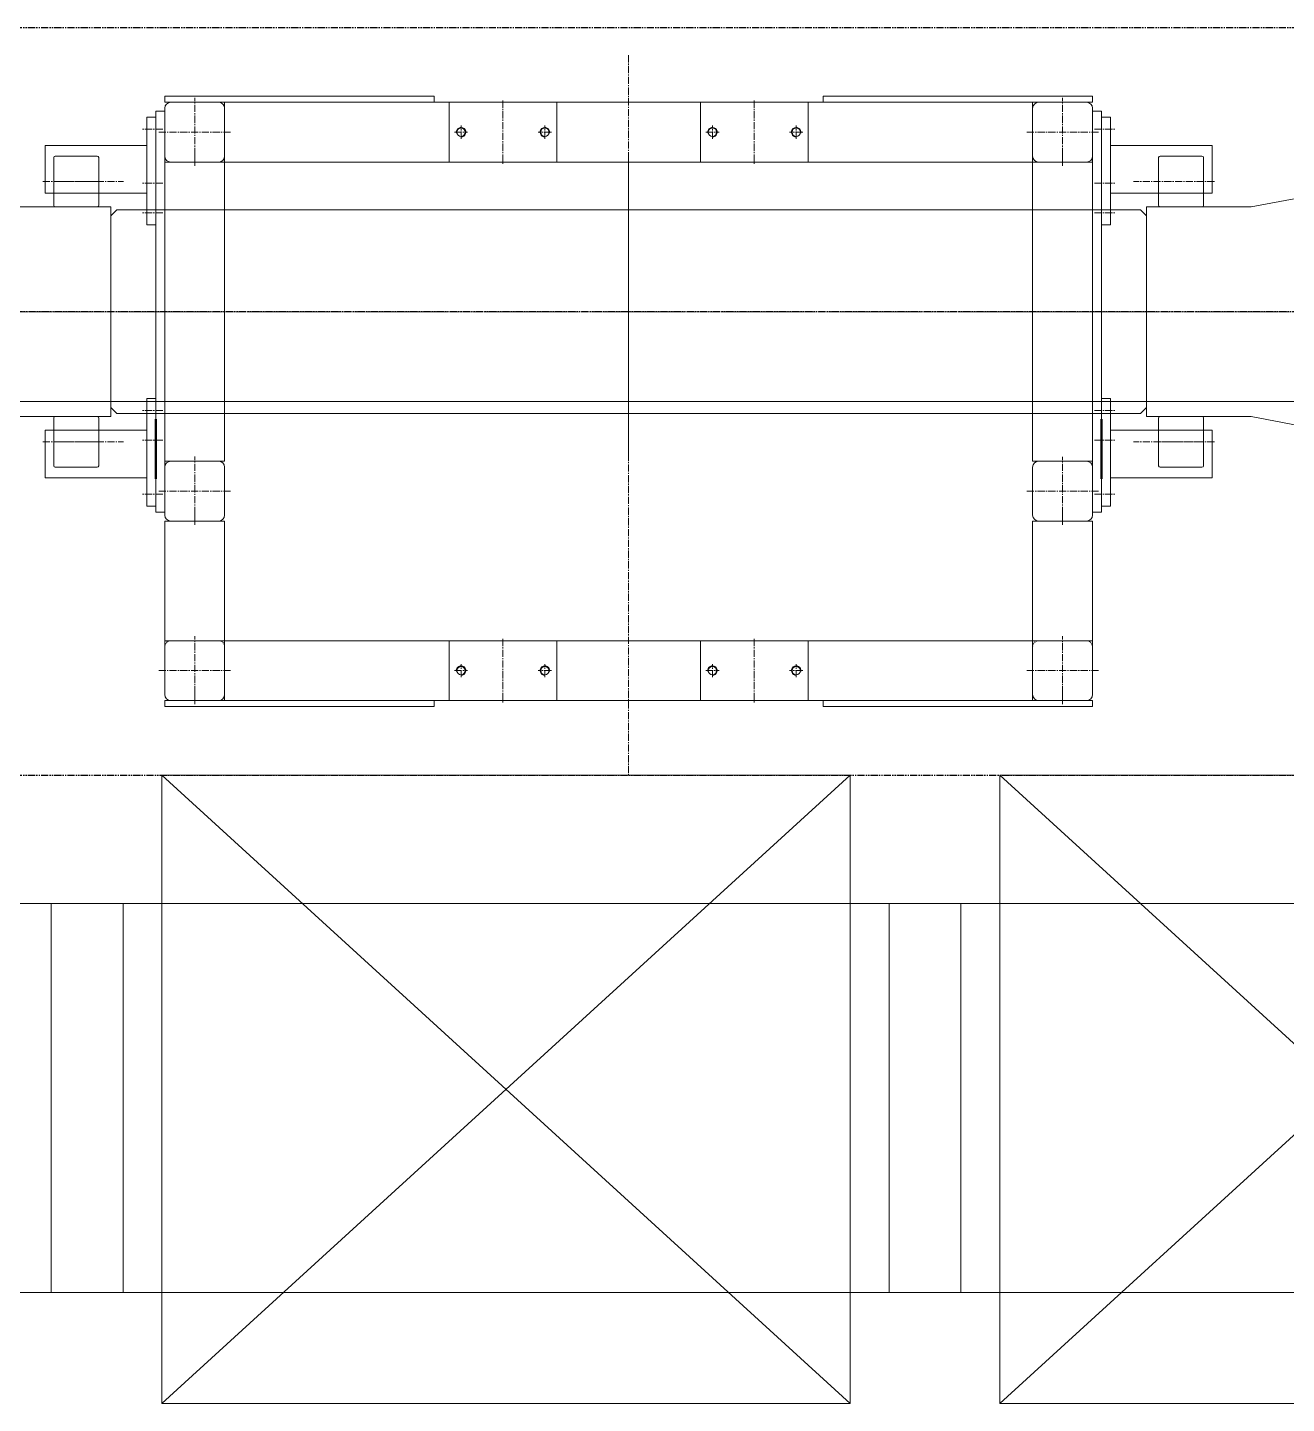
# Model space of a CAD drawing. Header units: millimetres. Extents: x -50460 to 50460, y -35640 to 35640.
# Drawn here: x -24594 to -22491, y -4940 to -2640 of the extents above; entities that cross this region are included whole.
import ezdxf

# ---------------------------------------------------------------- set-up
doc = ezdxf.new("R2010")
doc.units = ezdxf.units.MM
for name, pattern in [('双点画线', [22, 12, -2, 2, -2, 2, -2]), ('点画线', [18, 12, -2, 2, -2]), ('虚线', [2, 1, -1])]:
    doc.linetypes.add(name, pattern=pattern)
for name, color, linetype, lineweight in [('1', 4, 'Continuous', 18), ('7', 30, '双点画线', 18), ('ACADSichtbare Kanten(DIN_Schmid)', 7, 'Continuous', 50), ('EB0', 7, 'Continuous', 15), ('EB0_1', 7, 'Continuous', 15), ('PALLET', 4, 'Continuous', 18), ('RackFrame', 5, 'Continuous', 18), ('中心线层', 1, '点画线', 18), ('尺寸线层', 4, 'Continuous', 18), ('粗实线层', 7, 'Continuous', 15), ('粗实线层_1', 7, 'Continuous', 15), ('细线', 7, 'Continuous', 18), ('虚线层', 100, '虚线', 18)]:
    doc.layers.add(name, color=color, linetype=linetype, lineweight=lineweight)

# ---------------------------------------------------------------- blocks, each defined once
blk = doc.blocks.new('*X315')
at = {"layer": 'PALLET', "linetype": 'Continuous', "lineweight": 18}
for p, q in [((1835, 150), (685, 1200)), ((1835, 1200), (685, 150))]:
    blk.add_line(p, q, dxfattribs=at)
blk.add_lwpolyline([(1835, 1200), (685, 1200), (685, 150), (1835, 150), (1835, 1200)], dxfattribs=at)
blk = doc.blocks.new('*X316')
at = {"layer": 'PALLET', "linetype": 'Continuous', "lineweight": 18}
for p, q in [((1835, 150), (685, 1200)), ((1835, 1200), (685, 150))]:
    blk.add_line(p, q, dxfattribs=at)
blk.add_lwpolyline([(1835, 1200), (685, 1200), (685, 150), (1835, 150), (1835, 1200)], dxfattribs=at)
blk = doc.blocks.new('*X522')
at = {"layer": 'EB0'}
for centre in [(-3235, 0), (-105, 0)]:
    blk.add_circle(centre, 57.5, dxfattribs=at)
at = {"layer": 'EB0_1'}
for p, q in [((-2765, 195), (-3320, 195)), ((-2765, 195), (-2660, 175)), ((-475, 195), (-580, 175)), ((-475, 195), (-20, 195)), ((-2660, 175), (-2485, 175)), ((-2485, 175), (-2485, -175)), ((-2485, 160), (-2475, 170)), ((-765, 170), (-2475, 170)), ((-765, 170), (-755, 160)), ((-580, 175), (-755, 175)), ((-755, 175), (-755, -175)), ((-2485, -160), (-2475, -170)), ((-755, -160), (-765, -170)), ((-2765, -195), (-2660, -175)), ((-2660, -175), (-2485, -175)), ((-765, -170), (-2475, -170)), ((-580, -175), (-755, -175)), ((-475, -195), (-580, -175)), ((-2765, -195), (-3320, -195)), ((-475, -195), (-20, -195))]:
    blk.add_line(p, q, dxfattribs=at)
for centre, start, end in [((-3320, 0), 90, 270), ((-20, 0), 270, 90)]:
    blk.add_arc(centre, 195, start, end, dxfattribs=at)
at = {"layer": '中心线层', "linetype": '点画线', "lineweight": 18}
blk.add_line((-1620, 255.2), (-1620, -250), dxfattribs=at)
at = {"layer": '中心线层'}
for p, q in [((-105, 69.4), (-105, -69.4)), ((-3235, 65.4), (-3235, -65.4)), ((202.4, 0), (-3528.7, 0)), ((-165.5, 0), (-44.5, 0))]:
    blk.add_line(p, q, dxfattribs=at)
blk = doc.blocks.new('*X529')
at = {"layer": 'ACADSichtbare Kanten(DIN_Schmid)', "linetype": 'Continuous', "lineweight": 50}
blk.add_line((-15, -489.5), (-15, -589.5), dxfattribs=at)
at = {"layer": 'EB0'}
blk.add_line((0, -730), (0, -910), dxfattribs=at)
at = {"layer": 'EB0_1'}
blk.add_line((-15, -599), (-15, -615), dxfattribs=at)
at = {"layer": '中心线层'}
for p, q in [((50, -66.2), (50, 47.7)), ((50, -666.2), (50, -552.3)), ((50, -966.2), (50, -852.3))]:
    blk.add_line(p, q, dxfattribs=at)
at = {"layer": '中心线层', "linetype": '点画线', "lineweight": 18}
for p, q in [((109.8, -10), (-10.6, -10)), ((50, -48.7), (50, -66.2)), ((-60, -310), (1707.9, -310)), ((109.8, -610), (-10.6, -610)), ((50, -648.7), (50, -666.2)), ((109.8, -910), (-10.6, -910)), ((50, -948.7), (50, -966.2))]:
    blk.add_line(p, q, dxfattribs=at)
at = {"layer": '粗实线层'}
for p, q in [((0, 25), (-15, 25)), ((-15, -645), (-15, 25)), ((0, -50), (0, 30)), ((0, -645), (0, 25)), ((10, 40), (90, 40)), ((100, 30), (100, -50)), ((10, -60), (0, -60)), ((0, -60), (0, -560)), ((10, -60), (90, -60)), ((90, -60), (10, -60)), ((100, -60), (90, -60)), ((100, -60), (100, -560)), ((0, -560), (10, -560)), ((0, -650), (0, -570)), ((90, -560), (10, -560)), ((10, -560), (90, -560)), ((90, -560), (100, -560)), ((100, -570), (100, -650)), ((-15, -645), (0, -645)), ((0, -820), (0, -660)), ((90, -660), (10, -660)), ((100, -870), (100, -660)), ((0, -950), (0, -870)), ((100, -870), (100, -950)), ((90, -960), (10, -960))]:
    blk.add_line(p, q, dxfattribs=at)
for centre, start, end in [((10, 30), 90, 180), ((90, 30), 0, 90), ((10, -50), 180, 270), ((90, -50), 270, 360), ((10, -570), 90, 180), ((90, -570), 0, 90), ((10, -650), 180, 270), ((90, -650), 270, 0), ((10, -950), 180, 270), ((90, -950), 270, 0)]:
    blk.add_arc(centre, 10, start, end, dxfattribs=at)
at = {"layer": '粗实线层_1'}
for p, q in [((100, -660), (0, -660)), ((100, -860), (0, -860))]:
    blk.add_line(p, q, dxfattribs=at)
at = {"layer": '虚线层'}
for p, q in [((10, -860), (90, -860)), ((0, -910), (0, -880))]:
    blk.add_line(p, q, dxfattribs=at)
for centre, start, end in [((10, -870), 90, 180), ((90, -870), 0, 90)]:
    blk.add_arc(centre, 10, start, end, dxfattribs=at)
blk = doc.blocks.new('*X531')
at = {"layer": '1', "linetype": '点画线', "lineweight": 18}
for p, q in [((-11, 0), (11, 0)), ((0, -11), (0, 11))]:
    blk.add_line(p, q, dxfattribs=at)
at = {"layer": 'EB0'}
blk.add_circle((0, 0), 6.92, dxfattribs=at)
blk.add_arc((0, 0), 8, 270, 190, dxfattribs=at)
blk = doc.blocks.new('*X532')
at = {"layer": '1', "linetype": '点画线', "lineweight": 18}
for p, q in [((11, 0), (-11, 0)), ((0, -11), (0, 11))]:
    blk.add_line(p, q, dxfattribs=at)
at = {"layer": 'EB0'}
blk.add_circle((0, 0), 6.92, dxfattribs=at)
blk.add_arc((0, 0), 8, 350, 270, dxfattribs=at)
blk = doc.blocks.new('*X533')
at = {"layer": '1', "linetype": '点画线', "lineweight": 18}
for p, q in [((-11, 0), (11, 0)), ((0, -11), (0, 11))]:
    blk.add_line(p, q, dxfattribs=at)
at = {"layer": 'EB0'}
blk.add_circle((0, 0), 6.92, dxfattribs=at)
blk.add_arc((0, 0), 8, 270, 190, dxfattribs=at)
blk = doc.blocks.new('*X534')
at = {"layer": '1', "linetype": '点画线', "lineweight": 18}
for p, q in [((11, 0), (-11, 0)), ((0, -11), (0, 11))]:
    blk.add_line(p, q, dxfattribs=at)
at = {"layer": 'EB0'}
blk.add_circle((0, 0), 6.92, dxfattribs=at)
blk.add_arc((0, 0), 8, 350, 270, dxfattribs=at)
blk = doc.blocks.new('*X535')
at = {"layer": '1', "linetype": '点画线', "lineweight": 18}
for p, q in [((11, 0), (-11, 0)), ((0, -11), (0, 11))]:
    blk.add_line(p, q, dxfattribs=at)
at = {"layer": 'EB0'}
blk.add_circle((0, 0), 6.92, dxfattribs=at)
blk.add_arc((0, 0), 8, 350, 270, dxfattribs=at)
blk = doc.blocks.new('*X536')
at = {"layer": '1', "linetype": '点画线', "lineweight": 18}
for p, q in [((-11, 0), (11, 0)), ((0, -11), (0, 11))]:
    blk.add_line(p, q, dxfattribs=at)
at = {"layer": 'EB0'}
blk.add_circle((0, 0), 6.92, dxfattribs=at)
blk.add_arc((0, 0), 8, 270, 190, dxfattribs=at)
blk = doc.blocks.new('*X537')
at = {"layer": '1', "linetype": '点画线', "lineweight": 18}
for p, q in [((11, 0), (-11, 0)), ((0, -11), (0, 11))]:
    blk.add_line(p, q, dxfattribs=at)
at = {"layer": 'EB0'}
blk.add_circle((0, 0), 6.92, dxfattribs=at)
blk.add_arc((0, 0), 8, 350, 270, dxfattribs=at)
blk = doc.blocks.new('*X538')
at = {"layer": '1', "linetype": '点画线', "lineweight": 18}
for p, q in [((-11, 0), (11, 0)), ((0, -11), (0, 11))]:
    blk.add_line(p, q, dxfattribs=at)
at = {"layer": 'EB0'}
blk.add_circle((0, 0), 6.92, dxfattribs=at)
blk.add_arc((0, 0), 8, 270, 190, dxfattribs=at)
blk = doc.blocks.new('*X530')
at = {"layer": 'EB0'}
for p, q in [((1350, 75), (0, 75)), ((0, -25), (0, 75)), ((1350, -25), (1350, 75)), ((1350, -25), (0, -25)), ((1350, -825), (0, -825)), ((0, -825), (0, -925)), ((1350, -825), (1350, -925)), ((1350, -925), (0, -925))]:
    blk.add_line(p, q, dxfattribs=at)
at = {"layer": 'EB0', "color": 7}
for p, q in [((375, 75), (375, -25)), ((555, 75), (555, -25)), ((795, 75), (795, -25)), ((975, 75), (975, -25)), ((375, -825), (375, -925)), ((555, -825), (555, -925)), ((795, -825), (795, -925)), ((975, -825), (975, -925))]:
    blk.add_line(p, q, dxfattribs=at)
at = {"layer": '中心线层', "linetype": '点画线', "lineweight": 18}
for p, q in [((465, 78), (465, -28)), ((885, 78), (885, -28)), ((465, -822), (465, -928)), ((885, -822), (885, -928))]:
    blk.add_line(p, q, dxfattribs=at)
for points in [[(527, 25), (527, 24.6), (527, 24.2), (527.1, 23.7), (527.2, 23.3), (527.3, 22.9), (527.4, 22.5), (527.5, 22.1), (527.7, 21.7), (527.9, 21.4), (528.1, 21), (528.3, 20.6), (528.5, 20.3), (528.8, 20), (529.1, 19.6), (529.3, 19.3), (529.6, 19.1), (530, 18.8), (530.3, 18.5), (530.6, 18.3), (531, 18.1), (531.4, 17.9), (531.7, 17.7), (532.1, 17.5), (532.5, 17.4), (532.9, 17.3), (533.3, 17.2), (533.7, 17.1), (534.2, 17), (534.6, 17), (535, 17), (535, 17), (535, 18.1), (535, 18.1), (535.4, 18.1), (535.7, 18.1), (536.1, 18.2), (536.4, 18.2), (536.8, 18.3), (537.1, 18.4), (537.5, 18.5), (537.8, 18.7), (538.1, 18.8), (538.5, 19), (538.8, 19.2), (539.1, 19.4), (539.4, 19.6), (539.6, 19.9), (539.9, 20.1), (540.1, 20.4), (540.4, 20.6), (540.6, 20.9), (540.8, 21.2), (541, 21.5), (541.2, 21.9), (541.3, 22.2), (541.5, 22.5), (541.6, 22.9), (541.7, 23.2), (541.8, 23.6), (541.8, 23.9), (541.9, 24.3), (541.9, 24.6), (541.9, 25), (541.9, 25), (543, 25), (543, 25), (543, 25.4), (543, 25.8), (542.9, 26.3), (542.8, 26.7), (542.7, 27.1), (542.6, 27.5), (542.5, 27.9), (542.3, 28.3), (542.1, 28.6), (541.9, 29), (541.7, 29.4), (541.5, 29.7), (541.2, 30), (540.9, 30.4), (540.7, 30.7), (540.4, 30.9), (540, 31.2), (539.7, 31.5), (539.4, 31.7), (539, 31.9), (538.6, 32.1), (538.3, 32.3), (537.9, 32.5), (537.5, 32.6), (537.1, 32.7), (536.7, 32.8), (536.3, 32.9), (535.8, 33), (535.4, 33), (535, 33), (535, 33), (534.6, 33), (534.2, 33), (533.7, 32.9), (533.3, 32.8), (532.9, 32.7), (532.5, 32.6), (532.1, 32.5), (531.7, 32.3), (531.4, 32.1), (531, 31.9), (530.6, 31.7), (530.3, 31.5), (530, 31.2), (529.6, 30.9), (529.3, 30.7), (529.1, 30.4), (528.8, 30), (528.5, 29.7), (528.3, 29.4), (528.1, 29), (527.9, 28.6), (527.7, 28.3), (527.5, 27.9), (527.4, 27.5), (527.3, 27.1), (527.2, 26.7), (527.1, 26.3), (527, 25.8), (527, 25.4)], [(815, 17), (815.4, 17), (815.8, 17), (816.3, 17.1), (816.7, 17.2), (817.1, 17.3), (817.5, 17.4), (817.9, 17.5), (818.3, 17.7), (818.6, 17.9), (819, 18.1), (819.4, 18.3), (819.7, 18.5), (820, 18.8), (820.4, 19.1), (820.7, 19.3), (820.9, 19.6), (821.2, 20), (821.5, 20.3), (821.7, 20.6), (821.9, 21), (822.1, 21.4), (822.3, 21.7), (822.5, 22.1), (822.6, 22.5), (822.7, 22.9), (822.8, 23.3), (822.9, 23.7), (823, 24.2), (823, 24.6), (823, 25), (815, 17), (815, 18.1), (808.1, 25), (808.1, 24.6), (808.1, 24.3), (808.2, 23.9), (808.2, 23.6), (808.3, 23.2), (808.4, 22.9), (808.5, 22.5), (808.7, 22.2), (808.8, 21.9), (809, 21.5), (809.2, 21.2), (809.4, 20.9), (809.6, 20.6), (809.9, 20.4), (810.1, 20.1), (810.4, 19.9), (810.6, 19.6), (810.9, 19.4), (811.2, 19.2), (811.5, 19), (811.9, 18.8), (812.2, 18.7), (812.5, 18.5), (812.9, 18.4), (813.2, 18.3), (813.6, 18.2), (813.9, 18.2), (814.3, 18.1), (814.6, 18.1), (815, 18.1), (808.1, 25), (807, 25), (815, 33), (814.6, 33), (814.2, 33), (813.7, 32.9), (813.3, 32.8), (812.9, 32.7), (812.5, 32.6), (812.1, 32.5), (811.7, 32.3), (811.4, 32.1), (811, 31.9), (810.6, 31.7), (810.3, 31.5), (810, 31.2), (809.6, 30.9), (809.3, 30.7), (809.1, 30.4), (808.8, 30), (808.5, 29.7), (808.3, 29.4), (808.1, 29), (807.9, 28.6), (807.7, 28.3), (807.5, 27.9), (807.4, 27.5), (807.3, 27.1), (807.2, 26.7), (807.1, 26.3), (807, 25.8), (807, 25.4), (807, 25), (823, 25), (823, 25.4), (823, 25.8), (822.9, 26.3), (822.8, 26.7), (822.7, 27.1), (822.6, 27.5), (822.5, 27.9), (822.3, 28.3), (822.1, 28.6), (821.9, 29), (821.7, 29.4), (821.5, 29.7), (821.2, 30), (820.9, 30.4), (820.7, 30.7), (820.4, 30.9), (820, 31.2), (819.7, 31.5), (819.4, 31.7), (819, 31.9), (818.6, 32.1), (818.3, 32.3), (817.9, 32.5), (817.5, 32.6), (817.1, 32.7), (816.7, 32.8), (816.3, 32.9), (815.8, 33), (815.4, 33)], [(947, 25), (947, 24.6), (947, 24.2), (947.1, 23.7), (947.2, 23.3), (947.3, 22.9), (947.4, 22.5), (947.5, 22.1), (947.7, 21.7), (947.9, 21.4), (948.1, 21), (948.3, 20.6), (948.5, 20.3), (948.8, 20), (949.1, 19.6), (949.3, 19.3), (949.6, 19.1), (950, 18.8), (950.3, 18.5), (950.6, 18.3), (951, 18.1), (951.4, 17.9), (951.7, 17.7), (952.1, 17.5), (952.5, 17.4), (952.9, 17.3), (953.3, 17.2), (953.7, 17.1), (954.2, 17), (954.6, 17), (955, 17), (955, 17), (955, 18.1), (955, 18.1), (955.4, 18.1), (955.7, 18.1), (956.1, 18.2), (956.4, 18.2), (956.8, 18.3), (957.1, 18.4), (957.5, 18.5), (957.8, 18.7), (958.1, 18.8), (958.5, 19), (958.8, 19.2), (959.1, 19.4), (959.4, 19.6), (959.6, 19.9), (959.9, 20.1), (960.1, 20.4), (960.4, 20.6), (960.6, 20.9), (960.8, 21.2), (961, 21.5), (961.2, 21.9), (961.3, 22.2), (961.5, 22.5), (961.6, 22.9), (961.7, 23.2), (961.8, 23.6), (961.8, 23.9), (961.9, 24.3), (961.9, 24.6), (961.9, 25), (961.9, 25), (963, 25), (963, 25), (963, 25.4), (963, 25.8), (962.9, 26.3), (962.8, 26.7), (962.7, 27.1), (962.6, 27.5), (962.5, 27.9), (962.3, 28.3), (962.1, 28.6), (961.9, 29), (961.7, 29.4), (961.5, 29.7), (961.2, 30), (960.9, 30.4), (960.7, 30.7), (960.4, 30.9), (960, 31.2), (959.7, 31.5), (959.4, 31.7), (959, 31.9), (958.6, 32.1), (958.3, 32.3), (957.9, 32.5), (957.5, 32.6), (957.1, 32.7), (956.7, 32.8), (956.3, 32.9), (955.8, 33), (955.4, 33), (955, 33), (955, 33), (954.6, 33), (954.2, 33), (953.7, 32.9), (953.3, 32.8), (952.9, 32.7), (952.5, 32.6), (952.1, 32.5), (951.7, 32.3), (951.4, 32.1), (951, 31.9), (950.6, 31.7), (950.3, 31.5), (950, 31.2), (949.6, 30.9), (949.3, 30.7), (949.1, 30.4), (948.8, 30), (948.5, 29.7), (948.3, 29.4), (948.1, 29), (947.9, 28.6), (947.7, 28.3), (947.5, 27.9), (947.4, 27.5), (947.3, 27.1), (947.2, 26.7), (947.1, 26.3), (947, 25.8), (947, 25.4)], [(395, -883), (395.4, -883), (395.8, -883), (396.3, -882.9), (396.7, -882.8), (397.1, -882.7), (397.5, -882.6), (397.9, -882.5), (398.3, -882.3), (398.6, -882.1), (399, -881.9), (399.4, -881.7), (399.7, -881.5), (400, -881.2), (400.4, -880.9), (400.7, -880.7), (400.9, -880.4), (401.2, -880), (401.5, -879.7), (401.7, -879.4), (401.9, -879), (402.1, -878.6), (402.3, -878.3), (402.5, -877.9), (402.6, -877.5), (402.7, -877.1), (402.8, -876.7), (402.9, -876.3), (403, -875.8), (403, -875.4), (403, -875), (395, -883), (395, -881.9), (388.1, -875), (388.1, -875.4), (388.1, -875.7), (388.2, -876.1), (388.2, -876.4), (388.3, -876.8), (388.4, -877.1), (388.5, -877.5), (388.7, -877.8), (388.8, -878.1), (389, -878.5), (389.2, -878.8), (389.4, -879.1), (389.6, -879.4), (389.9, -879.6), (390.1, -879.9), (390.4, -880.1), (390.6, -880.4), (390.9, -880.6), (391.2, -880.8), (391.5, -881), (391.9, -881.2), (392.2, -881.3), (392.5, -881.5), (392.9, -881.6), (393.2, -881.7), (393.6, -881.8), (393.9, -881.8), (394.3, -881.9), (394.6, -881.9), (395, -881.9), (388.1, -875), (387, -875), (395, -867), (394.6, -867), (394.2, -867), (393.7, -867.1), (393.3, -867.2), (392.9, -867.3), (392.5, -867.4), (392.1, -867.5), (391.7, -867.7), (391.4, -867.9), (391, -868.1), (390.6, -868.3), (390.3, -868.5), (390, -868.8), (389.6, -869.1), (389.3, -869.3), (389.1, -869.6), (388.8, -870), (388.5, -870.3), (388.3, -870.6), (388.1, -871), (387.9, -871.4), (387.7, -871.7), (387.5, -872.1), (387.4, -872.5), (387.3, -872.9), (387.2, -873.3), (387.1, -873.7), (387, -874.2), (387, -874.6), (387, -875), (403, -875), (403, -874.6), (403, -874.2), (402.9, -873.7), (402.8, -873.3), (402.7, -872.9), (402.6, -872.5), (402.5, -872.1), (402.3, -871.7), (402.1, -871.4), (401.9, -871), (401.7, -870.6), (401.5, -870.3), (401.2, -870), (400.9, -869.6), (400.7, -869.3), (400.4, -869.1), (400, -868.8), (399.7, -868.5), (399.4, -868.3), (399, -868.1), (398.6, -867.9), (398.3, -867.7), (397.9, -867.5), (397.5, -867.4), (397.1, -867.3), (396.7, -867.2), (396.3, -867.1), (395.8, -867), (395.4, -867)], [(527, -875), (527, -875.4), (527, -875.8), (527.1, -876.3), (527.2, -876.7), (527.3, -877.1), (527.4, -877.5), (527.5, -877.9), (527.7, -878.3), (527.9, -878.6), (528.1, -879), (528.3, -879.4), (528.5, -879.7), (528.8, -880), (529.1, -880.4), (529.3, -880.7), (529.6, -880.9), (530, -881.2), (530.3, -881.5), (530.6, -881.7), (531, -881.9), (531.4, -882.1), (531.7, -882.3), (532.1, -882.5), (532.5, -882.6), (532.9, -882.7), (533.3, -882.8), (533.7, -882.9), (534.2, -883), (534.6, -883), (535, -883), (535, -883), (535, -881.9), (535, -881.9), (535.4, -881.9), (535.7, -881.9), (536.1, -881.8), (536.4, -881.8), (536.8, -881.7), (537.1, -881.6), (537.5, -881.5), (537.8, -881.3), (538.1, -881.2), (538.5, -881), (538.8, -880.8), (539.1, -880.6), (539.4, -880.4), (539.6, -880.1), (539.9, -879.9), (540.1, -879.6), (540.4, -879.4), (540.6, -879.1), (540.8, -878.8), (541, -878.5), (541.2, -878.1), (541.3, -877.8), (541.5, -877.5), (541.6, -877.1), (541.7, -876.8), (541.8, -876.4), (541.8, -876.1), (541.9, -875.7), (541.9, -875.4), (541.9, -875), (541.9, -875), (543, -875), (543, -875), (543, -874.6), (543, -874.2), (542.9, -873.7), (542.8, -873.3), (542.7, -872.9), (542.6, -872.5), (542.5, -872.1), (542.3, -871.7), (542.1, -871.4), (541.9, -871), (541.7, -870.6), (541.5, -870.3), (541.2, -870), (540.9, -869.6), (540.7, -869.3), (540.4, -869.1), (540, -868.8), (539.7, -868.5), (539.4, -868.3), (539, -868.1), (538.6, -867.9), (538.3, -867.7), (537.9, -867.5), (537.5, -867.4), (537.1, -867.3), (536.7, -867.2), (536.3, -867.1), (535.8, -867), (535.4, -867), (535, -867), (535, -867), (534.6, -867), (534.2, -867), (533.7, -867.1), (533.3, -867.2), (532.9, -867.3), (532.5, -867.4), (532.1, -867.5), (531.7, -867.7), (531.4, -867.9), (531, -868.1), (530.6, -868.3), (530.3, -868.5), (530, -868.8), (529.6, -869.1), (529.3, -869.3), (529.1, -869.6), (528.8, -870), (528.5, -870.3), (528.3, -870.6), (528.1, -871), (527.9, -871.4), (527.7, -871.7), (527.5, -872.1), (527.4, -872.5), (527.3, -872.9), (527.2, -873.3), (527.1, -873.7), (527, -874.2), (527, -874.6)], [(815, -883), (815.4, -883), (815.8, -883), (816.3, -882.9), (816.7, -882.8), (817.1, -882.7), (817.5, -882.6), (817.9, -882.5), (818.3, -882.3), (818.6, -882.1), (819, -881.9), (819.4, -881.7), (819.7, -881.5), (820, -881.2), (820.4, -880.9), (820.7, -880.7), (820.9, -880.4), (821.2, -880), (821.5, -879.7), (821.7, -879.4), (821.9, -879), (822.1, -878.6), (822.3, -878.3), (822.5, -877.9), (822.6, -877.5), (822.7, -877.1), (822.8, -876.7), (822.9, -876.3), (823, -875.8), (823, -875.4), (823, -875), (815, -883), (815, -881.9), (808.1, -875), (808.1, -875.4), (808.1, -875.7), (808.2, -876.1), (808.2, -876.4), (808.3, -876.8), (808.4, -877.1), (808.5, -877.5), (808.7, -877.8), (808.8, -878.1), (809, -878.5), (809.2, -878.8), (809.4, -879.1), (809.6, -879.4), (809.9, -879.6), (810.1, -879.9), (810.4, -880.1), (810.6, -880.4), (810.9, -880.6), (811.2, -880.8), (811.5, -881), (811.9, -881.2), (812.2, -881.3), (812.5, -881.5), (812.9, -881.6), (813.2, -881.7), (813.6, -881.8), (813.9, -881.8), (814.3, -881.9), (814.6, -881.9), (815, -881.9), (808.1, -875), (807, -875), (815, -867), (814.6, -867), (814.2, -867), (813.7, -867.1), (813.3, -867.2), (812.9, -867.3), (812.5, -867.4), (812.1, -867.5), (811.7, -867.7), (811.4, -867.9), (811, -868.1), (810.6, -868.3), (810.3, -868.5), (810, -868.8), (809.6, -869.1), (809.3, -869.3), (809.1, -869.6), (808.8, -870), (808.5, -870.3), (808.3, -870.6), (808.1, -871), (807.9, -871.4), (807.7, -871.7), (807.5, -872.1), (807.4, -872.5), (807.3, -872.9), (807.2, -873.3), (807.1, -873.7), (807, -874.2), (807, -874.6), (807, -875), (823, -875), (823, -874.6), (823, -874.2), (822.9, -873.7), (822.8, -873.3), (822.7, -872.9), (822.6, -872.5), (822.5, -872.1), (822.3, -871.7), (822.1, -871.4), (821.9, -871), (821.7, -870.6), (821.5, -870.3), (821.2, -870), (820.9, -869.6), (820.7, -869.3), (820.4, -869.1), (820, -868.8), (819.7, -868.5), (819.4, -868.3), (819, -868.1), (818.6, -867.9), (818.3, -867.7), (817.9, -867.5), (817.5, -867.4), (817.1, -867.3), (816.7, -867.2), (816.3, -867.1), (815.8, -867), (815.4, -867)], [(947, -875), (947, -875.4), (947, -875.8), (947.1, -876.3), (947.2, -876.7), (947.3, -877.1), (947.4, -877.5), (947.5, -877.9), (947.7, -878.3), (947.9, -878.6), (948.1, -879), (948.3, -879.4), (948.5, -879.7), (948.8, -880), (949.1, -880.4), (949.3, -880.7), (949.6, -880.9), (950, -881.2), (950.3, -881.5), (950.6, -881.7), (951, -881.9), (951.4, -882.1), (951.7, -882.3), (952.1, -882.5), (952.5, -882.6), (952.9, -882.7), (953.3, -882.8), (953.7, -882.9), (954.2, -883), (954.6, -883), (955, -883), (955, -883), (955, -881.9), (955, -881.9), (955.4, -881.9), (955.7, -881.9), (956.1, -881.8), (956.4, -881.8), (956.8, -881.7), (957.1, -881.6), (957.5, -881.5), (957.8, -881.3), (958.1, -881.2), (958.5, -881), (958.8, -880.8), (959.1, -880.6), (959.4, -880.4), (959.6, -880.1), (959.9, -879.9), (960.1, -879.6), (960.4, -879.4), (960.6, -879.1), (960.8, -878.8), (961, -878.5), (961.2, -878.1), (961.3, -877.8), (961.5, -877.5), (961.6, -877.1), (961.7, -876.8), (961.8, -876.4), (961.8, -876.1), (961.9, -875.7), (961.9, -875.4), (961.9, -875), (961.9, -875), (963, -875), (963, -875), (963, -874.6), (963, -874.2), (962.9, -873.7), (962.8, -873.3), (962.7, -872.9), (962.6, -872.5), (962.5, -872.1), (962.3, -871.7), (962.1, -871.4), (961.9, -871), (961.7, -870.6), (961.5, -870.3), (961.2, -870), (960.9, -869.6), (960.7, -869.3), (960.4, -869.1), (960, -868.8), (959.7, -868.5), (959.4, -868.3), (959, -868.1), (958.6, -867.9), (958.3, -867.7), (957.9, -867.5), (957.5, -867.4), (957.1, -867.3), (956.7, -867.2), (956.3, -867.1), (955.8, -867), (955.4, -867), (955, -867), (955, -867), (954.6, -867), (954.2, -867), (953.7, -867.1), (953.3, -867.2), (952.9, -867.3), (952.5, -867.4), (952.1, -867.5), (951.7, -867.7), (951.4, -867.9), (951, -868.1), (950.6, -868.3), (950.3, -868.5), (950, -868.8), (949.6, -869.1), (949.3, -869.3), (949.1, -869.6), (948.8, -870), (948.5, -870.3), (948.3, -870.6), (948.1, -871), (947.9, -871.4), (947.7, -871.7), (947.5, -872.1), (947.4, -872.5), (947.3, -872.9), (947.2, -873.3), (947.1, -873.7), (947, -874.2), (947, -874.6)]]:
    blk.add_wipeout(points).dxf.layer = 'EB0'
at = {"linetype": '点画线', "lineweight": 18}
blk.add_wipeout([(395, 17), (395.4, 17), (395.8, 17), (396.3, 17.1), (396.7, 17.2), (397.1, 17.3), (397.5, 17.4), (397.9, 17.5), (398.3, 17.7), (398.6, 17.9), (399, 18.1), (399.4, 18.3), (399.7, 18.5), (400, 18.8), (400.4, 19.1), (400.7, 19.3), (400.9, 19.6), (401.2, 20), (401.5, 20.3), (401.7, 20.6), (401.9, 21), (402.1, 21.4), (402.3, 21.7), (402.5, 22.1), (402.6, 22.5), (402.7, 22.9), (402.8, 23.3), (402.9, 23.7), (403, 24.2), (403, 24.6), (403, 25), (395, 17), (395, 18.1), (388.1, 25), (388.1, 24.6), (388.1, 24.3), (388.2, 23.9), (388.2, 23.6), (388.3, 23.2), (388.4, 22.9), (388.5, 22.5), (388.7, 22.2), (388.8, 21.9), (389, 21.5), (389.2, 21.2), (389.4, 20.9), (389.6, 20.6), (389.9, 20.4), (390.1, 20.1), (390.4, 19.9), (390.6, 19.6), (390.9, 19.4), (391.2, 19.2), (391.5, 19), (391.9, 18.8), (392.2, 18.7), (392.5, 18.5), (392.9, 18.4), (393.2, 18.3), (393.6, 18.2), (393.9, 18.2), (394.3, 18.1), (394.6, 18.1), (395, 18.1), (388.1, 25), (387, 25), (395, 33), (394.6, 33), (394.2, 33), (393.7, 32.9), (393.3, 32.8), (392.9, 32.7), (392.5, 32.6), (392.1, 32.5), (391.7, 32.3), (391.4, 32.1), (391, 31.9), (390.6, 31.7), (390.3, 31.5), (390, 31.2), (389.6, 30.9), (389.3, 30.7), (389.1, 30.4), (388.8, 30), (388.5, 29.7), (388.3, 29.4), (388.1, 29), (387.9, 28.6), (387.7, 28.3), (387.5, 27.9), (387.4, 27.5), (387.3, 27.1), (387.2, 26.7), (387.1, 26.3), (387, 25.8), (387, 25.4), (387, 25), (403, 25), (403, 25.4), (403, 25.8), (402.9, 26.3), (402.8, 26.7), (402.7, 27.1), (402.6, 27.5), (402.5, 27.9), (402.3, 28.3), (402.1, 28.6), (401.9, 29), (401.7, 29.4), (401.5, 29.7), (401.2, 30), (400.9, 30.4), (400.7, 30.7), (400.4, 30.9), (400, 31.2), (399.7, 31.5), (399.4, 31.7), (399, 31.9), (398.6, 32.1), (398.3, 32.3), (397.9, 32.5), (397.5, 32.6), (397.1, 32.7), (396.7, 32.8), (396.3, 32.9), (395.8, 33), (395.4, 33)], dxfattribs=at).dxf.layer = '中心线层'
at = {"layer": 'EB0'}
for name, p in [('*X535', (535, 25)), ('*X531', (815, 25)), ('*X532', (955, 25)), ('*X538', (395, -875)), ('*X537', (535, -875)), ('*X533', (815, -875)), ('*X534', (955, -875))]:
    blk.add_blockref(name, p, dxfattribs=at)
at = {"layer": '中心线层', "linetype": '点画线', "lineweight": 18}
blk.add_blockref('*X536', (395, 25), dxfattribs=at)
blk = doc.blocks.new('*X539')
at = {"layer": 'ACADSichtbare Kanten(DIN_Schmid)', "linetype": 'Continuous', "lineweight": 50}
blk.add_line((65, -455.2), (65, -555.2), dxfattribs=at)
at = {"layer": 'EB0'}
blk.add_line((50, -695.7), (50, -875.7), dxfattribs=at)
at = {"layer": 'EB0_1'}
blk.add_line((65, -564.7), (65, -580.7), dxfattribs=at)
at = {"layer": '中心线层'}
for p, q in [((0, -31.9), (0, 81.9)), ((0, -631.9), (0, -518.1)), ((0, -931.9), (0, -818.1))]:
    blk.add_line(p, q, dxfattribs=at)
at = {"layer": '中心线层', "linetype": '点画线', "lineweight": 18}
for p, q in [((-59.8, 24.3), (60.6, 24.3)), ((0, -14.5), (0, -32)), ((110, -275.7), (-92.1, -275.7)), ((-59.8, -575.7), (60.6, -575.7)), ((0, -614.5), (0, -632)), ((-59.8, -875.7), (60.6, -875.7)), ((0, -914.5), (0, -932))]:
    blk.add_line(p, q, dxfattribs=at)
at = {"layer": '粗实线层'}
for p, q in [((40, 74.3), (-40, 74.3)), ((-50, 64.3), (-50, -15.7)), ((50, -15.7), (50, 64.3)), ((50, 59.3), (65, 59.3)), ((50, -610.7), (50, 59.3)), ((65, -610.7), (65, 59.3)), ((-50, -25.7), (-40, -25.7)), ((-50, -25.7), (-50, -525.7)), ((40, -25.7), (-40, -25.7)), ((-40, -25.7), (40, -25.7)), ((40, -25.7), (50, -25.7)), ((50, -25.7), (50, -525.7)), ((-40, -525.7), (-50, -525.7)), ((-40, -525.7), (40, -525.7)), ((40, -525.7), (-40, -525.7)), ((50, -525.7), (40, -525.7)), ((-50, -535.7), (-50, -615.7)), ((50, -615.7), (50, -535.7)), ((65, -610.7), (50, -610.7)), ((-50, -835.7), (-50, -625.7)), ((-40, -625.7), (40, -625.7)), ((50, -735.7), (50, -625.7)), ((-50, -835.7), (-50, -915.7)), ((50, -915.7), (50, -835.7)), ((-40, -925.7), (40, -925.7))]:
    blk.add_line(p, q, dxfattribs=at)
for centre, start, end in [((-40, 64.3), 90, 180), ((40, 64.3), 0, 90), ((-40, -15.7), 180, 270), ((40, -15.7), 270, 360), ((-40, -535.7), 90, 180), ((40, -535.7), 0, 90), ((-40, -615.7), 180, 270), ((40, -615.7), 270, 0), ((-40, -915.7), 180, 270), ((40, -915.7), 270, 0)]:
    blk.add_arc(centre, 10, start, end, dxfattribs=at)
at = {"layer": '粗实线层_1'}
for p, q in [((-50, -625.7), (50, -625.7)), ((-50, -825.7), (50, -825.7))]:
    blk.add_line(p, q, dxfattribs=at)
at = {"layer": '虚线层'}
for p, q in [((40, -825.7), (-40, -825.7)), ((50, -905.7), (50, -845.7))]:
    blk.add_line(p, q, dxfattribs=at)
for centre, start, end in [((-40, -835.7), 90, 180), ((40, -835.7), 360, 90)]:
    blk.add_arc(centre, 10, start, end, dxfattribs=at)
blk = doc.blocks.new('*X540')
at = {"layer": 'EB0'}
for p, q in [((450, 0), (0, 0)), ((0, 0), (0, -10)), ((450, -10), (450, 0)), ((0, -10), (450, -10))]:
    blk.add_line(p, q, dxfattribs=at)
blk = doc.blocks.new('*X541')
at = {"layer": 'EB0'}
for p, q in [((-450, 0), (0, 0)), ((-450, -10), (-450, 0)), ((0, 0), (0, -10)), ((0, -10), (-450, -10))]:
    blk.add_line(p, q, dxfattribs=at)
blk = doc.blocks.new('*X542')
at = {"layer": 'EB0'}
for p, q in [((450, 0), (0, 0)), ((0, 0), (0, -10)), ((450, -10), (450, 0)), ((0, -10), (450, -10))]:
    blk.add_line(p, q, dxfattribs=at)
blk = doc.blocks.new('*X543')
at = {"layer": 'EB0'}
for p, q in [((-450, 0), (0, 0)), ((0, 0), (0, -10)), ((-450, -10), (-450, 0)), ((0, -10), (-450, -10))]:
    blk.add_line(p, q, dxfattribs=at)
blk = doc.blocks.new('*X545')
at = {"layer": '粗实线层'}
for p, q in [((170, 133), (0, 133)), ((0, 121), (0, 133)), ((0, 121), (0, 53)), ((170, 133), (170, 53)), ((170, 53), (0, 53))]:
    blk.add_line(p, q, dxfattribs=at)
blk = doc.blocks.new('*X544')
at = {"layer": '中心线层', "linetype": '点画线', "lineweight": 18}
for p, q in [((212.2, 160), (176.3, 160)), ((32.5, 72.5), (102.5, 72.5)), ((32.5, 72.5), (102.5, 72.5)), ((212.2, 70), (176.3, 70)), ((212.2, 20), (176.3, 20))]:
    blk.add_line(p, q, dxfattribs=at)
at = {"layer": '中心线层'}
blk.add_line((11.6, 72.5), (146.7, 72.5), dxfattribs=at)
at = {"layer": '粗实线层'}
for p, q in [((200.5, 180), (185.5, 180)), ((185.5, 180), (185.5, 0)), ((200.5, 0), (200.5, 180)), ((30, 72.5), (30, 112.5)), ((30, 104.1), (30, 93.7)), ((30, 104.1), (30, 104.1)), ((102.5, 115), (32.5, 115)), ((105, 112.5), (105, 72.5)), ((30, 72.5), (30, 32.5)), ((105, 32.5), (105, 72.5)), ((32.5, 30), (102.5, 30)), ((200.5, 0), (185.5, 0))]:
    blk.add_line(p, q, dxfattribs=at)
for centre, start, end in [((32.5, 112.5), 90, 180), ((102.5, 112.5), 0, 90), ((32.5, 32.5), 180, 270), ((102.5, 32.5), 270, 0.0007)]:
    blk.add_arc(centre, 2.5, start, end, dxfattribs=at)
at = {"layer": '粗实线层_1'}
blk.add_blockref('*X545', (15.5, 0), dxfattribs=at)
blk = doc.blocks.new('*X547')
at = {"layer": '粗实线层'}
for p, q in [((170, -53), (0, -53)), ((0, -121), (0, -53)), ((170, -133), (170, -53)), ((0, -121), (0, -133)), ((170, -133), (0, -133))]:
    blk.add_line(p, q, dxfattribs=at)
blk = doc.blocks.new('*X546')
at = {"layer": '中心线层', "linetype": '点画线', "lineweight": 18}
for p, q in [((212.2, -20), (176.3, -20)), ((32.5, -72.5), (102.5, -72.5)), ((32.5, -72.5), (102.5, -72.5)), ((212.2, -70), (176.3, -70)), ((212.2, -160), (176.3, -160))]:
    blk.add_line(p, q, dxfattribs=at)
at = {"layer": '中心线层'}
blk.add_line((11.6, -72.5), (146.7, -72.5), dxfattribs=at)
at = {"layer": '粗实线层'}
for p, q in [((200.5, 0), (185.5, 0)), ((185.5, -180), (185.5, 0)), ((200.5, 0), (200.5, -180)), ((30, -72.5), (30, -32.5)), ((30, -72.5), (30, -40.8)), ((32.5, -30), (102.5, -30)), ((105, -32.5), (105, -72.5)), ((30, -72.5), (30, -112.5)), ((105, -112.5), (105, -72.5)), ((105, -104.1), (105, -72.5)), ((102.5, -115), (32.5, -115)), ((105, -104.1), (105, -104.1)), ((200.5, -180), (185.5, -180))]:
    blk.add_line(p, q, dxfattribs=at)
for centre, start, end in [((32.5, -32.5), 90, 180), ((102.5, -32.5), 359.9999, 90), ((32.5, -112.5), 180, 270), ((102.5, -112.5), 270, 0)]:
    blk.add_arc(centre, 2.5, start, end, dxfattribs=at)
at = {"layer": '粗实线层_1'}
blk.add_blockref('*X547', (15.5, 0), dxfattribs=at)
blk = doc.blocks.new('*X549')
at = {"layer": '粗实线层'}
for p, q in [((-170, 133), (-170, 53)), ((-170, 133), (0, 133)), ((0, 121), (0, 133)), ((0, 121), (0, 53)), ((-170, 53), (0, 53))]:
    blk.add_line(p, q, dxfattribs=at)
blk = doc.blocks.new('*X548')
at = {"layer": '中心线层', "linetype": '点画线', "lineweight": 18}
for p, q in [((-212.2, 160), (-176.3, 160)), ((-212.2, 70), (-176.3, 70)), ((-212.2, 20), (-176.3, 20))]:
    blk.add_line(p, q, dxfattribs=at)
at = {"layer": '中心线层'}
blk.add_line((-11.6, 72.5), (-146.7, 72.5), dxfattribs=at)
at = {"layer": '粗实线层'}
for p, q in [((-200.5, 0), (-200.5, 180)), ((-200.5, 180), (-185.5, 180)), ((-185.5, 180), (-185.5, 0)), ((-105, 112.5), (-105, 72.5)), ((-102.5, 115), (-32.5, 115)), ((-30, 72.5), (-30, 112.5)), ((-105, 32.5), (-105, 72.5)), ((-30, 72.5), (-30, 32.5)), ((-32.5, 30), (-102.5, 30)), ((-200.5, 0), (-185.5, 0))]:
    blk.add_line(p, q, dxfattribs=at)
for centre, start, end in [((-102.5, 112.5), 90, 180), ((-32.5, 112.5), 360, 90), ((-102.5, 32.5), 179.9999, 270), ((-32.5, 32.5), 270, 360)]:
    blk.add_arc(centre, 2.5, start, end, dxfattribs=at)
at = {"layer": '粗实线层_1'}
blk.add_blockref('*X549', (-15.5, 0), dxfattribs=at)
blk = doc.blocks.new('*X551')
at = {"layer": '粗实线层'}
for p, q in [((-170, -133), (-170, -53)), ((-170, -53), (0, -53)), ((0, -121), (0, -53)), ((-170, -133), (0, -133)), ((0, -121), (0, -133))]:
    blk.add_line(p, q, dxfattribs=at)
blk = doc.blocks.new('*X550')
at = {"layer": '中心线层', "linetype": '点画线', "lineweight": 18}
for p, q in [((-212.2, -20), (-176.3, -20)), ((-212.2, -70), (-176.3, -70)), ((-32.5, -72.5), (-102.5, -72.5)), ((-32.5, -72.5), (-102.5, -72.5)), ((-212.2, -160), (-176.3, -160))]:
    blk.add_line(p, q, dxfattribs=at)
at = {"layer": '中心线层'}
blk.add_line((-11.6, -72.5), (-146.7, -72.5), dxfattribs=at)
at = {"layer": '粗实线层'}
for p, q in [((-200.5, 0), (-185.5, 0)), ((-185.5, -180), (-185.5, 0)), ((-200.5, 0), (-200.5, -180)), ((-105, -32.5), (-105, -72.5)), ((-32.5, -30), (-102.5, -30)), ((-30, -72.5), (-30, -32.5)), ((-105, -112.5), (-105, -72.5)), ((-30, -72.5), (-30, -112.5)), ((-102.5, -115), (-32.5, -115)), ((-200.5, -180), (-185.5, -180))]:
    blk.add_line(p, q, dxfattribs=at)
for centre, start, end in [((-102.5, -32.5), 90, 180.0007), ((-32.5, -32.5), 0, 90), ((-102.5, -112.5), 180, 270), ((-32.5, -112.5), 270, 0)]:
    blk.add_arc(centre, 2.5, start, end, dxfattribs=at)
at = {"layer": '粗实线层_1'}
blk.add_blockref('*X551', (-15.5, 0), dxfattribs=at)
blk = doc.blocks.new('*X521')
at = {"layer": '7', "linetype": '双点画线', "lineweight": 25}
for p, q in [((-4344.7, 475), (820.3, 475)), ((-4344.7, -775), (820.3, -775))]:
    blk.add_line(p, q, dxfattribs=at)
at = {"layer": '中心线层', "linetype": '点画线', "lineweight": 18}
blk.add_line((-4387.8, -150), (839, -150), dxfattribs=at)
at = {"layer": 'EB0'}
for name, p in [('*X529', (-2290, 310)), ('*X544', (-2505.5, 145)), ('*X548', (-524.5, 145)), ('*X546', (-2505.5, -145)), ('*X550', (-524.5, -145))]:
    blk.add_blockref(name, p, dxfattribs=at)
at = {"layer": '粗实线层'}
blk.add_blockref('*X522', (105, 0), dxfattribs=at)
at = {"layer": 'EB0'}
blk.add_blockref('*X530', (-2190, 275), dxfattribs=at)
at = {"layer": '中心线层'}
for p, q in [((-1515, 428.7), (-1515, -776.5)), ((-837, -150), (-2193, -150))]:
    blk.add_line(p, q, dxfattribs=at)
at = {"layer": 'EB0'}
for name, p in [('*X540', (-2290, 360)), ('*X541', (-740, 360)), ('*X539', (-790, 275.7)), ('*X542', (-2290, -650)), ('*X543', (-740, -650))]:
    blk.add_blockref(name, p, dxfattribs=at)

msp = doc.modelspace()

# ---------------------------------------------------------------- linework, layer by layer
at = {"layer": '7', "linetype": '双点画线', "lineweight": 25}
msp.add_line((17505.258, -3114.726), (-36151.139, -3114.726), dxfattribs=at)
at = {"layer": 'RackFrame'}
for p, q in [((-32954.742, -4103.991), (14765.258, -4103.991)), ((-24554.742, -4753.991), (-24554.742, -4103.991)), ((-24434.742, -4753.991), (-24434.742, -4103.991)), ((-23154.742, -4753.991), (-23154.742, -4103.991)), ((-23034.742, -4753.991), (-23034.742, -4103.991)), ((-32954.742, -4753.991), (14765.258, -4753.991))]:
    msp.add_line(p, q, dxfattribs=at)

# ---------------------------------------------------------------- block references
at = {"layer": '细线'}
for name, p in [('*X316', (-25054.742, -5089.726)), ('*X315', (-23654.742, -5089.726))]:
    msp.add_blockref(name, p, dxfattribs=at)

# ---------------------------------------------------------------- next in the draw order: block references
at = {"layer": '尺寸线层'}
msp.add_blockref('*X521', (-22074.902, -3114.726), dxfattribs=at)

# ---------------------------------------------------------------- next in the draw order: linework, layer by layer
at = {"layer": '中心线层'}
msp.add_line((-32954.742, -3264.726), (14765.258, -3264.726), dxfattribs=at)

doc.saveas('drawing.dxf')
